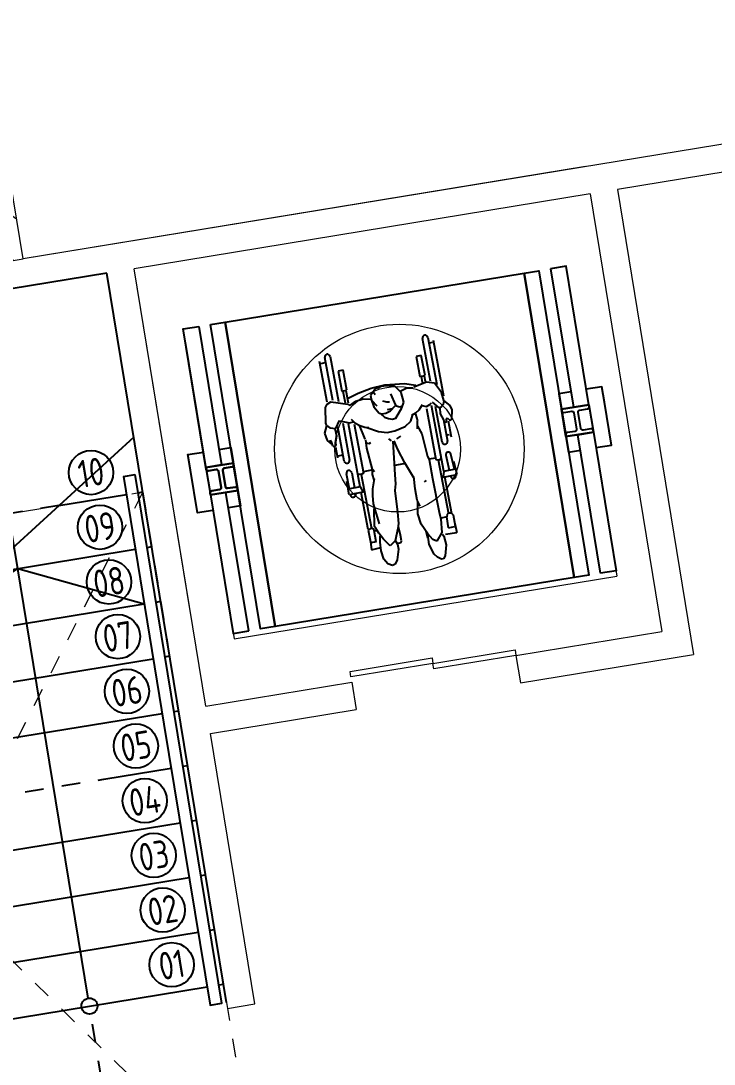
# Model space of a CAD drawing. Header units: metres. Extents: x 2 to 659295185, y -28 to 1124222152.
# Drawn here: x 655611.73 to 655615.48, y 1126481.13 to 1126486.78 of the extents above; entities that cross this region are included whole.
import ezdxf
from ezdxf.enums import TextEntityAlignment as Align

# ---------------------------------------------------------------- set-up
doc = ezdxf.new("R2010")
doc.units = ezdxf.units.M
doc.header["$MEASUREMENT"] = 0
for name, pattern in [('CCSM_C1_CUERPO CK$0$CONTINUA', [0]), ('CCSM_C1_CUERPO CK$0$DASHED', [0.75, 0.5, -0.25]), ('DASHDOT', [1, 0.5, -0.25, 0, -0.25])]:
    doc.linetypes.add(name, pattern=pattern)
doc.layers.get('0').update_dxf_attribs({"linetype": 'CONTINUOUS'})
for name, color, linetype in [('CCSM_C1_CUERPO CK$0$A-EQUIPOS', 9, 'CONTINUOUS'), ('CCSM_C1_CUERPO CK$0$A-ESCALERAS', 7, 'CONTINUOUS'), ('CCSM_C1_CUERPO CK$0$A-PARED', 2, 'CCSM_C1_CUERPO CK$0$CONTINUA'), ('CCSM_C1_CUERPO CK$0$A-SANITARIOS', 3, 'CONTINUOUS'), ('CCSM_C1_CUERPO CK$0$A_PAREDES SERVICIO', 2, 'CONTINUOUS'), ('CCSM_C1_CUERPO CK$0$A_VANO DE ESCALERA', 213, 'CCSM_C1_CUERPO CK$0$DASHED'), ('Numero de manzana', 6, 'CONTINUOUS')]:
    doc.layers.add(name, color=color, linetype=linetype)
doc.layers.add('LOCALES ASIGNADOS', color=41, linetype='DASHDOT', lineweight=0)
doc.styles.add('CCSM_C1_CUERPO CK$0$ROMANS', font='romans__.ttf')

# ---------------------------------------------------------------- blocks, each defined once
blk = doc.blocks.new('CCSM_C1_CUERPO CK$0$NUM ESCALON')
blk.add_circle((0, 0), 0.12)
at = {"style": 'CCSM_C1_CUERPO CK$0$ROMANS', "width": 0.75}
blk.add_attdef('00', text='', height=0.15, dxfattribs=at).set_placement((0, 0), align=Align.MIDDLE_CENTER)
blk = doc.blocks.new('CCSM_C1_CUERPO CK$0$escalera ck 2')
at = {"color": 8, "linetype": 'CCSM_C1_CUERPO CK$0$DASHED', "ltscale": 0.04}
for p, q in [((-0.0267, 4.7381), (-1.4428, 4.506)), ((-0.0267, 4.7381), (0.6131, 0.8342)), ((-1.4428, 4.506), (-1.3527, 3.9563)), ((0.6624, 4.243), (-0.5218, 4.0489)), ((0.7512, 4.2576), (0.7266, 4.2535)), ((-0.7339, 4.0141), (-0.738, 4.0388)), ((-0.7093, 4.0182), (-0.7339, 4.0141)), ((-0.7133, 4.0429), (-0.59, 4.0631)), ((-0.7093, 4.0182), (-0.5859, 4.0384)), ((0.7998, 3.9615), (0.7751, 3.9575)), ((0.7109, 3.947), (-0.4733, 3.7529)), ((-0.5374, 3.7424), (-0.5621, 3.7383)), ((0.7595, 3.6509), (-0.4247, 3.4568)), ((0.8483, 3.6655), (0.8236, 3.6614)), ((-0.4889, 3.4463), (-0.5135, 3.4423)), ((0.808, 3.3549), (-0.3762, 3.1608)), ((0.8968, 3.3694), (0.8721, 3.3654)), ((-0.5637, 3.13), (-0.5884, 3.126)), ((-0.4404, 3.1503), (-0.465, 3.1462)), ((0.8565, 3.0588), (-0.3277, 2.8647)), ((0.9453, 3.0734), (0.9207, 3.0693)), ((-0.5152, 2.834), (-0.5399, 2.8299)), ((-0.3918, 2.8542), (-0.4165, 2.8502)), ((-0.604, 2.8194), (-1.4231, 2.6852)), ((0.9939, 2.7773), (0.9692, 2.7733)), ((0.905, 2.7628), (-0.2792, 2.5687)), ((-0.3433, 2.5582), (-0.368, 2.5541)), ((-0.4667, 2.5379), (-0.4913, 2.5339)), ((0.9536, 2.4667), (-0.2306, 2.2726)), ((1.0424, 2.4813), (1.0177, 2.4772)), ((-1.8038, 2.3188), (-1.8285, 2.3147)), ((-0.2948, 2.2621), (-0.3194, 2.2581)), ((-0.2948, 2.2621), (-0.3194, 2.2581)), ((-0.4181, 2.2419), (-0.4428, 2.2378)), ((1.0021, 2.1707), (-0.1821, 1.9766)), ((1.0909, 2.1852), (1.0662, 2.1812)), ((-1.7553, 2.0227), (-1.78, 2.0187)), ((-0.3696, 1.9458), (-0.3943, 1.9418)), ((-0.2463, 1.9661), (-0.2709, 1.962)), ((1.0506, 1.8746), (-0.1336, 1.6805)), ((1.1394, 1.8892), (1.1148, 1.8851)), ((-1.7068, 1.7267), (-1.7314, 1.7226)), ((-0.3211, 1.6498), (-0.3458, 1.6457)), ((-0.3211, 1.6498), (-0.3458, 1.6457)), ((-0.1977, 1.67), (-0.2224, 1.666)), ((1.083, 1.6773), (-0.1012, 1.4832)), ((-0.775, 1.5754), (-0.4099, 1.6352)), ((1.188, 1.5931), (1.1633, 1.5891)), ((1.0991, 1.5786), (-0.0851, 1.3845)), ((1.1153, 1.4799), (1.1795, 1.4904)), ((-1.6582, 1.4306), (-1.6829, 1.4266)), ((-0.9381, 1.4264), (-0.803, 0.6021)), ((-0.1492, 1.374), (-0.1739, 1.3699)), ((-1.1804, 1.2049), (-0.3614, 1.3392)), ((0.6131, 0.8342), (-0.803, 0.6021))]:
    blk.add_line(p, q, dxfattribs=at)
at = {"color": 1}
for p, q in [((-0.6106, 4.0344), (-0.7093, 4.0182)), ((-0.19, 1.4686), (-0.2887, 1.4524))]:
    blk.add_line(p, q, dxfattribs=at)
at = {"color": 8}
for p, q in [((-0.6271, 4.0114), (-0.6766, 3.9425)), ((-0.6863, 4.0017), (-0.6174, 3.9522)), ((-0.2658, 1.4359), (-0.1968, 1.3864)), ((-0.2065, 1.4456), (-0.2561, 1.3767))]:
    blk.add_line(p, q, dxfattribs=at)
for p, q in [((-0.6766, 3.9425), (-0.6863, 4.0017)), ((-0.2561, 1.3767), (-0.2658, 1.4359))]:
    blk.add_line(p, q)
at = {"color": 8, "linetype": 'CCSM_C1_CUERPO CK$0$DASHED', "ltscale": 0.04}
for points in [[(1.1795, 1.4904), (0.7104, 4.3522), (0.6462, 4.3417), (1.1153, 1.4799)], [(-0.7485, 4.103), (-0.5363, 4.1377), (-0.0705, 1.2957), (-0.3468, 1.2504), (-0.4975, 2.1694)], [(-0.738, 4.0388), (-0.59, 4.0631), (-0.1452, 1.3493), (-0.2932, 1.325), (-0.4402, 2.2218)], [(-0.7339, 4.0141), (-0.7093, 4.0182)], [(-0.4181, 2.2419), (-0.2726, 1.3537), (-0.1739, 1.3699), (-0.6106, 4.0344)]]:
    blk.add_lwpolyline(points, dxfattribs=at)
at = {"color": 1}
for points in [[(-0.6106, 4.0344), (-0.5944, 3.9357), (-0.6931, 3.9195), (-0.7093, 4.0182)], [(-0.6271, 4.0114), (-0.6174, 3.9522), (-0.6766, 3.9425), (-0.6863, 4.0017)], [(-0.19, 1.4686), (-0.1739, 1.3699), (-0.2726, 1.3537), (-0.2887, 1.4524)], [(-0.2065, 1.4456), (-0.1968, 1.3864), (-0.2561, 1.3767), (-0.2658, 1.4359)]]:
    blk.add_lwpolyline(points, close=True, dxfattribs=at)
at = {"layer": 'CCSM_C1_CUERPO CK$0$A-ESCALERAS'}
for p, q in [((-0.7981, 4.0036), (-1.9823, 3.8095)), ((-1.3388, 3.8714), (-0.9381, 1.4264)), ((-2.0464, 3.799), (-2.0711, 3.795)), ((-0.7496, 3.7076), (-1.9338, 3.5135)), ((-0.6608, 3.7221), (-0.6854, 3.7181)), ((-1.9979, 3.503), (-2.0226, 3.4989)), ((-0.701, 3.4115), (-1.8852, 3.2174)), ((-0.6122, 3.4261), (-0.6369, 3.422)), ((-1.9494, 3.2069), (-1.9741, 3.2029)), ((-0.6525, 3.1155), (-1.0176, 3.0556)), ((-1.0176, 3.0556), (-1.8367, 2.9214)), ((-1.9009, 2.9109), (-1.9255, 2.9068)), ((-1.4231, 2.6852), (-1.7882, 2.6253)), ((-1.8523, 2.6148), (-1.877, 2.6108)), ((-0.5555, 2.5234), (-1.7397, 2.3293)), ((-0.5069, 2.2273), (-1.6911, 2.0332)), ((-0.4584, 1.9313), (-1.6426, 1.7372)), ((-1.5859, 0.8345), (-0.3696, 1.9458)), ((-0.775, 1.5754), (-1.5941, 1.4411)), ((-1.1804, 1.2049), (-1.5456, 1.1451)), ((-1.6097, 1.1346), (-1.6344, 1.1305)), ((-1.5294, 1.0464), (-1.5935, 1.0359))]:
    blk.add_line(p, q, dxfattribs=at)
for points in [[(-0.4402, 2.2218), (-0.7825, 4.3102), (-0.8466, 4.2997), (-0.4975, 2.1694)], [(-0.7093, 4.0182), (-0.3696, 1.9458)], [(-1.7492, 2.3872), (-1.9985, 3.9082), (-2.0626, 3.8977), (-1.8064, 2.3349)], [(-1.5294, 1.0464), (-1.7492, 2.3872)], [(-1.8064, 2.3349), (-1.5935, 1.0359)], [(-0.3696, 1.9458), (-0.9576, 1.5455), (-1.6426, 1.7372)]]:
    blk.add_lwpolyline(points, dxfattribs=at)
blk.add_circle((-1.3458, 3.9139), 0.043, dxfattribs=at)
at = {"layer": 'CCSM_C1_CUERPO CK$0$A-PARED'}
for p, q in [((-2.0669, 5.0117), (0.5571, 5.4418)), ((0.5571, 5.4418), (0.5733, 5.3431)), ((0.5571, 5.4418), (1.3821, 0.4089))]:
    blk.add_line(p, q, dxfattribs=at)
for points in [[(-2.0873, 3.8937), (-1.4403, -0.0537)], [(-1.4403, -0.0537), (1.3821, 0.4089)]]:
    blk.add_lwpolyline(points, dxfattribs=at)
at = {"layer": 'CCSM_C1_CUERPO CK$0$A-ESCALERAS', "rotation": 189.3084512403557}
for p, values in [((0.4709, 4.3648), {'00': '20'}), ((0.5194, 4.0688), {'00': '19'}), ((0.5679, 3.7727), {'00': '18'}), ((-1.7911, 3.6901), {'00': '01'}), ((0.6164, 3.4767), {'00': '17'}), ((-1.7426, 3.394), {'00': '02'}), ((0.665, 3.1806), {'00': '16'}), ((-1.6941, 3.098), {'00': '03'}), ((0.7135, 2.8846), {'00': '15'}), ((-1.6455, 2.8019), {'00': '04'}), ((0.762, 2.5885), {'00': '14'}), ((-1.597, 2.5059), {'00': '05'}), ((0.8105, 2.2925), {'00': '13'}), ((-1.5485, 2.2098), {'00': '06'}), ((0.8591, 1.9964), {'00': '12'}), ((-1.5, 1.9138), {'00': '07'}), ((0.9076, 1.7004), {'00': '11'}), ((-1.4514, 1.6177), {'00': '08'}), ((-1.4029, 1.3217), {'00': '09'}), ((-1.3544, 1.0256), {'00': '10'})]:
    blk.add_blockref('CCSM_C1_CUERPO CK$0$NUM ESCALON', p, dxfattribs=at).add_auto_attribs(values)
blk = doc.blocks.new('CCSM_C1_CUERPO CK$0$A$C7EB734CE')
for p, q in [((0.3583, 0.0171), (0.1043, 0.0171)), ((0.1115, 0.0092), (0.1115, -0.0041)), ((0.3393, 0.0092), (0.2925, -0.0133)), ((0.3762, 0.0132), (0.3393, 0.0092)), ((0.4044, 0.0365), (0.3762, 0.0132)), ((0.3762, 0.0132), (0.3936, 0.0075)), ((0.3936, 0.0075), (0.4038, -0.0045)), ((0.4253, 0.0418), (0.4044, 0.0365)), ((0.4662, 0.0326), (0.4253, 0.0418)), ((0.4552, 0.0129), (0.4705, 0.0236)), ((0.4607, 0.008), (0.4552, 0.0129)), ((0.4714, 0.0082), (0.4607, 0.008)), ((0.4705, 0.0236), (0.4662, 0.0326)), ((0.4746, -0.0046), (0.4714, 0.0082)), ((0.5447, 0.0171), (0.4722, 0.0171)), ((0.5319, -0.0055), (0.5319, 0.0101)), ((0.6881, 0.003), (0.6187, -0.0002)), ((0.7132, 0.0102), (0.6531, 0.0069)), ((0.6881, -0.0455), (0.6881, 0.0088)), ((0.7132, -0.0608), (0.7132, 0.0101)), ((0.7165, 0.0043), (0.7132, 0.0042)), ((0.0858, -0.0048), (0.2999, -0.0048)), ((0.2807, -0.0293), (0.0858, -0.0293)), ((0.2925, -0.0133), (0.2818, -0.0476)), ((0.3741, -0.0403), (0.4057, -0.0145)), ((0.3826, -0.0524), (0.3774, -0.0434)), ((0.6881, -0.0455), (0.3884, -0.0455)), ((0.5585, -0.0293), (0.3968, -0.0293)), ((0.4038, -0.0045), (0.4057, -0.0145)), ((0.4052, -0.0103), (0.4323, -0.0143)), ((0.4323, -0.0143), (0.4609, -0.0045)), ((0.46, -0.0048), (0.5585, -0.0048)), ((0.6198, -0.024), (0.6879, -0.0208)), ((0.6334, -0.0529), (0.6295, -0.0455)), ((0.6882, -0.0457), (0.7127, -0.0539)), ((0.7132, -0.0197), (0.7176, -0.0195)), ((0.8822, -0.0454), (0.7132, -0.0454)), ((0.88, -0.0462), (0.877, -0.0602)), ((0.8892, -0.04), (0.88, -0.0462)), ((0.9402, -0.0407), (0.8892, -0.04)), ((0.9703, -0.0384), (0.9299, -0.039)), ((0.9409, -0.0714), (0.9407, -0.044)), ((0.9704, -0.0393), (0.9683, -0.091)), ((0.2514, -0.0486), (0.1598, -0.0486)), ((0.1598, -0.0486), (0.1598, -0.0721)), ((0.1598, -0.0721), (0.2514, -0.0721)), ((0.2514, -0.0721), (0.2514, -0.0486)), ((0.2514, -0.0673), (0.2795, -0.0673)), ((0.252, -0.0536), (0.276, -0.0536)), ((0.2818, -0.0476), (0.2935, -0.1081)), ((0.3973, -0.1026), (0.3763, -0.0845)), ((0.3805, -0.0886), (0.3892, -0.0687)), ((0.3892, -0.0687), (0.3826, -0.0524)), ((0.398, -0.0707), (0.6295, -0.0707)), ((0.6214, -0.0996), (0.6218, -0.0706)), ((0.6295, -0.0707), (0.6334, -0.0634)), ((0.6334, -0.0634), (0.6334, -0.0529)), ((0.6338, -0.0605), (0.8803, -0.0605)), ((0.8772, -0.061), (0.8795, -0.067)), ((0.8795, -0.067), (0.8917, -0.0698)), ((0.9409, -0.0714), (0.8917, -0.0698)), ((0.8918, -0.0709), (0.8924, -0.0956)), ((0.2688, -0.1465), (0.2862, -0.0968)), ((0.2969, -0.111), (0.2912, -0.1399)), ((0.2912, -0.1399), (0.3002, -0.1717)), ((0.4079, -0.1199), (0.3973, -0.1026)), ((0.4154, -0.1403), (0.4079, -0.1199)), ((0.413, -0.1228), (0.4438, -0.12)), ((0.4403, -0.1489), (0.4174, -0.1371)), ((0.4458, -0.1212), (0.4789, -0.1275)), ((0.4682, -0.1239), (0.5052, -0.1116)), ((0.5052, -0.1116), (0.6099, -0.1052)), ((0.6099, -0.1052), (0.6242, -0.1007)), ((0.6242, -0.1007), (0.7108, -0.1017)), ((0.7108, -0.1017), (0.8649, -0.1003)), ((0.7144, -0.1316), (0.7187, -0.1418)), ((0.8649, -0.1003), (0.8966, -0.0988)), ((0.8966, -0.0988), (0.957, -0.1055)), ((0.957, -0.1055), (0.9898, -0.1337)), ((0.9636, -0.1043), (0.9738, -0.1)), ((0.9738, -0.1), (1.0148, -0.0961)), ((0.9898, -0.1337), (0.9791, -0.1504)), ((1.0148, -0.0961), (1.0624, -0.1094)), ((1.0733, -0.1296), (1.062, -0.1444)), ((1.0624, -0.1094), (1.0729, -0.1204)), ((1.0729, -0.1204), (1.0733, -0.1296)), ((0.2593, -0.2342), (0.2688, -0.1465)), ((0.3062, -0.1674), (0.2747, -0.1896)), ((0.3502, -0.1644), (0.3062, -0.1674)), ((0.3745, -0.1785), (0.3502, -0.1644)), ((0.3674, -0.1879), (0.3663, -0.1768)), ((0.4148, -0.2136), (0.3745, -0.1785)), ((0.4594, -0.1784), (0.4403, -0.1489)), ((0.47, -0.2284), (0.4594, -0.1784)), ((0.6927, -0.1831), (0.6184, -0.2107)), ((0.7424, -0.1873), (0.6864, -0.1817)), ((0.8229, -0.1782), (0.7929, -0.1872)), ((0.8543, -0.1957), (0.8019, -0.186)), ((0.9507, -0.1683), (0.9018, -0.1891)), ((0.9691, -0.1719), (0.9385, -0.1734)), ((0.9791, -0.1504), (0.9507, -0.1683)), ((0.9989, -0.1713), (0.9532, -0.1691)), ((1.0459, -0.1571), (0.9989, -0.1713)), ((1.062, -0.1444), (1.0459, -0.1571)), ((0.2644, -0.2268), (0.2638, -0.2506)), ((0.2747, -0.1896), (0.2644, -0.2268)), ((0.3577, -0.2028), (0.3041, -0.215)), ((0.3346, -0.2396), (0.3379, -0.228)), ((0.3584, -0.2033), (0.3674, -0.1879)), ((0.3784, -0.2304), (0.3584, -0.2033)), ((0.3696, -0.2421), (0.3697, -0.2195)), ((0.3851, -0.2529), (0.3784, -0.2304)), ((0.4107, -0.2461), (0.4166, -0.2307)), ((0.4166, -0.2307), (0.4148, -0.2136)), ((0.4707, -0.2624), (0.47, -0.2284)), ((0.4982, -0.2072), (0.5069, -0.2275)), ((0.5542, -0.2297), (0.5133, -0.2388)), ((0.6184, -0.2107), (0.5542, -0.2297)), ((0.6215, -0.2558), (0.6217, -0.2138)), ((0.7929, -0.1872), (0.7424, -0.1873)), ((0.9018, -0.1891), (0.8543, -0.1957)), ((0.2627, -0.2967), (0.2593, -0.2342)), ((0.2638, -0.2506), (0.2674, -0.2623)), ((0.2674, -0.2623), (0.2676, -0.2781)), ((0.2676, -0.2781), (0.2823, -0.2922)), ((0.3269, -0.2574), (0.3346, -0.2396)), ((0.3787, -0.2818), (0.3834, -0.2714)), ((0.3821, -0.2764), (0.4008, -0.2619)), ((0.3834, -0.2714), (0.3851, -0.2529)), ((0.4008, -0.2619), (0.4107, -0.2461)), ((0.4592, -0.2997), (0.4707, -0.2624)), ((0.5115, -0.2503), (0.5001, -0.2615)), ((0.5129, -0.2452), (0.6631, -0.2643)), ((0.6631, -0.2643), (0.7043, -0.2683)), ((0.7043, -0.2683), (0.7323, -0.2767)), ((0.7323, -0.2767), (0.7339, -0.2796)), ((0.7323, -0.2767), (0.8308, -0.2831)), ((0.2735, -0.3581), (0.2627, -0.2967)), ((0.2811, -0.289), (0.2933, -0.2837)), ((0.2823, -0.2922), (0.2938, -0.3063)), ((0.2938, -0.3063), (0.3155, -0.3049)), ((0.3027, -0.3401), (0.3103, -0.3091)), ((0.3155, -0.3049), (0.3462, -0.301)), ((0.3465, -0.2846), (0.3192, -0.3034)), ((0.3462, -0.301), (0.3787, -0.2818)), ((0.4315, -0.3484), (0.4592, -0.2997)), ((0.8308, -0.2831), (0.8814, -0.2882)), ((0.8814, -0.2882), (0.9022, -0.2959)), ((0.9337, -0.2891), (0.8948, -0.292)), ((0.9022, -0.2959), (0.9543, -0.3181)), ((0.9603, -0.2894), (0.9337, -0.2891)), ((0.9543, -0.3181), (0.9719, -0.3437)), ((0.955, -0.3162), (0.9703, -0.3097)), ((0.9667, -0.2924), (0.9603, -0.2894)), ((0.9678, -0.3107), (0.9667, -0.2924)), ((0.9703, -0.3097), (0.9938, -0.3103)), ((0.9938, -0.3103), (1.0392, -0.3249)), ((1.0392, -0.3249), (1.0572, -0.3377)), ((0.2886, -0.4098), (0.2735, -0.3581)), ((0.3065, -0.3743), (0.3027, -0.3401)), ((0.4166, -0.3775), (0.4285, -0.3567)), ((0.4576, -0.3704), (0.4199, -0.3786)), ((0.4285, -0.3567), (0.4334, -0.3402)), ((0.4812, -0.3649), (0.4576, -0.3704)), ((0.5223, -0.3661), (0.4853, -0.3628)), ((0.4985, -0.3634), (0.5034, -0.3513)), ((0.5034, -0.3513), (0.5013, -0.3439)), ((0.6217, -0.3586), (0.5223, -0.3661)), ((0.633, -0.3513), (0.6217, -0.3586)), ((0.6435, -0.3622), (0.6217, -0.3577)), ((0.6232, -0.3992), (0.6226, -0.3615)), ((0.6681, -0.3587), (0.6435, -0.3622)), ((0.7066, -0.3722), (0.6639, -0.3567)), ((0.7355, -0.3777), (0.7066, -0.3722)), ((0.8669, -0.3728), (0.7735, -0.3831)), ((0.9366, -0.3671), (0.907, -0.383)), ((0.9719, -0.3437), (0.9366, -0.3671)), ((1.0497, -0.3687), (1.0253, -0.3824)), ((1.0604, -0.3499), (1.0497, -0.3687)), ((1.0572, -0.3377), (1.0604, -0.3499)), ((0.1598, -0.4048), (0.1598, -0.4283)), ((0.2514, -0.4048), (0.1598, -0.4048)), ((0.2514, -0.4283), (0.2514, -0.4048)), ((0.252, -0.4098), (0.3083, -0.4098)), ((0.2888, -0.486), (0.3138, -0.4127)), ((0.3206, -0.4055), (0.3065, -0.3743)), ((0.3138, -0.4127), (0.3206, -0.4055)), ((0.3824, -0.4103), (0.4018, -0.3975)), ((0.3962, -0.4211), (0.3961, -0.4023)), ((0.4018, -0.3975), (0.4166, -0.3775)), ((0.4064, -0.4013), (0.6295, -0.4013)), ((0.6295, -0.4013), (0.6334, -0.4087)), ((0.6334, -0.4191), (0.6295, -0.4265)), ((0.6334, -0.4087), (0.6334, -0.4191)), ((0.6338, -0.4115), (0.8803, -0.4115)), ((0.6882, -0.4263), (0.7127, -0.4181)), ((0.7132, -0.4113), (0.7132, -0.4822)), ((0.7735, -0.3831), (0.7355, -0.3777)), ((0.8736, -0.3973), (0.794, -0.3826)), ((0.8805, -0.393), (0.8736, -0.3973)), ((0.8808, -0.4062), (0.879, -0.4165)), ((0.879, -0.4165), (0.8847, -0.4281)), ((0.907, -0.383), (0.8805, -0.393)), ((0.8922, -0.401), (0.8808, -0.4062)), ((0.9426, -0.4018), (0.8922, -0.401)), ((0.894, -0.3895), (0.8951, -0.3997)), ((0.9482, -0.3842), (0.9193, -0.3798)), ((0.9426, -0.4018), (0.9431, -0.427)), ((0.9864, -0.3874), (0.9482, -0.3842)), ((0.975, -0.4288), (0.9724, -0.3862)), ((1.0253, -0.3824), (0.9864, -0.3874)), ((0.0884, -0.451), (0.2939, -0.451)), ((0.1598, -0.4283), (0.2514, -0.4283)), ((0.2514, -0.4235), (0.3047, -0.4235)), ((0.411, -0.4853), (0.3787, -0.4635)), ((0.3801, -0.4625), (0.3962, -0.4211)), ((0.3932, -0.451), (0.561, -0.451)), ((0.6881, -0.4265), (0.4004, -0.4265)), ((0.6183, -0.4524), (0.6865, -0.4524)), ((0.6881, -0.4265), (0.6881, -0.482)), ((0.8822, -0.4267), (0.7132, -0.4267)), ((0.714, -0.4524), (0.7162, -0.4524)), ((0.8847, -0.4281), (0.9378, -0.4263)), ((0.9364, -0.4269), (0.975, -0.4288)), ((0.2843, -0.4755), (0.0884, -0.4755)), ((0.2867, -0.5013), (0.1019, -0.5013)), ((0.1112, -0.4969), (0.1112, -0.4767)), ((0.2963, -0.5034), (0.2888, -0.486)), ((0.31, -0.5134), (0.2963, -0.5034)), ((0.379, -0.525), (0.31, -0.5134)), ((0.3918, -0.5216), (0.4017, -0.512)), ((0.4017, -0.512), (0.411, -0.4853)), ((0.561, -0.4755), (0.4052, -0.4755)), ((0.4102, -0.4897), (0.4432, -0.4892)), ((0.4432, -0.4892), (0.4696, -0.4988)), ((0.484, -0.5133), (0.4604, -0.5156)), ((0.4696, -0.4988), (0.4853, -0.5001)), ((0.484, -0.5133), (0.4887, -0.5099)), ((0.4853, -0.5001), (0.4887, -0.5099)), ((0.5423, -0.5013), (0.4937, -0.5013)), ((0.5326, -0.4969), (0.5326, -0.4767)), ((0.6881, -0.4762), (0.6183, -0.4762)), ((0.7132, -0.4822), (0.653, -0.4817)), ((0.7162, -0.4762), (0.7129, -0.4762)), ((0.3913, -0.5227), (0.379, -0.525)), ((0.4215, -0.5376), (0.3913, -0.5227)), ((0.4564, -0.5327), (0.4215, -0.5376)), ((0.4738, -0.5169), (0.4564, -0.5327)), ((0.4604, -0.5156), (0.4601, -0.5245))]:
    blk.add_line(p, q)
for centre, radius, start, end in [((0.717, -0.0076), 0.0119, 272.6629, 92.6629), ((0.0858, -0.0171), 0.0122, 90, 270), ((0.5585, -0.0171), 0.0122, 270, 90), ((0.6193, -0.0121), 0.0119, 92.6629, 272.6629), ((0.0884, -0.4633), 0.0122, 90, 270), ((0.561, -0.4633), 0.0122, 270, 90), ((0.6183, -0.4643), 0.0119, 90, 270), ((0.7162, -0.4643), 0.0119, 270, 90)]:
    blk.add_arc(centre, radius, start, end)
blk = doc.blocks.new('CCSM_C1_CUERPO CK$0$montacarga')
at = {"color": 8}
for points in [[(0.995, 2.1), (0.995, 2.185), (0.76, 2.185), (0.675, 2.185), (0.675, 2.1)], [(0.675, 2.015), (0.675, 1.95), (0.91, 1.95), (0.995, 1.95), (0.995, 2.015)], [(0.675, 0.085), (0.675, 0.15), (0.91, 0.15), (0.995, 0.15), (0.995, 0.085)], [(0.995, 0), (0.995, -0.085), (0.76, -0.085), (0.675, -0.085), (0.675, 0)]]:
    blk.add_lwpolyline(points, dxfattribs=at)
for points in [[(0, 2.015), (0.76, 2.015), (0.76, 2.1), (0, 2.1)], [(0.76, 1.95), (0.76, 2.1), (0.91, 2.1), (0.91, 1.95)], [(1.67, 2.015), (0.91, 2.015), (0.91, 2.1), (1.67, 2.1)], [(0, 1.87), (0, 1.95), (1.67, 1.95), (1.67, 1.87)], [(0, 1.87), (1.67, 1.87), (1.67, 0.23), (0, 0.23)], [(0, 0.15), (0, 0.23), (1.67, 0.23), (1.67, 0.15)], [(0.76, 0.15), (0.76, 0), (0.91, 0), (0.91, 0.15)], [(0, 0.085), (0.76, 0.085), (0.76, 0), (0, 0)], [(1.67, 0.085), (0.91, 0.085), (0.91, 0), (1.67, 0)]]:
    blk.add_lwpolyline(points, close=True)
for points in [[(0.76, 2.1), (0.76, 1.95), (0.77, 1.95, 0.414214), (0.78, 1.96), (0.78, 2.003, -0.414214), (0.79, 2.013), (0.88, 2.013, -0.414214), (0.89, 2.003), (0.89, 1.96, 0.414214), (0.9, 1.95), (0.91, 1.95), (0.91, 2.1), (0.9, 2.1, 0.414214), (0.89, 2.09), (0.89, 2.047, -0.414214), (0.88, 2.037), (0.79, 2.037, -0.414214), (0.78, 2.047), (0.78, 2.09, 0.414214), (0.77, 2.1), (0.76, 2.1)], [(0.76, 0.15), (0.76, 0), (0.77, 0, 0.414214), (0.78, 0.01), (0.78, 0.053, -0.414214), (0.79, 0.063), (0.88, 0.063, -0.414214), (0.89, 0.053), (0.89, 0.01, 0.414214), (0.9, 0), (0.91, 0), (0.91, 0.15), (0.9, 0.15, 0.414214), (0.89, 0.14), (0.89, 0.097, -0.414214), (0.88, 0.087), (0.79, 0.087, -0.414214), (0.78, 0.097), (0.78, 0.14, 0.414214), (0.77, 0.15), (0.76, 0.15)], [(0.76, 0), (0.76, 0.15), (0.77, 0.15, -0.414214), (0.78, 0.14), (0.78, 0.097, 0.414214), (0.79, 0.087), (0.88, 0.087, 0.414214), (0.89, 0.097), (0.89, 0.14, -0.414214), (0.9, 0.15), (0.91, 0.15), (0.91, 0), (0.9, 0, -0.414214), (0.89, 0.01), (0.89, 0.053, 0.414214), (0.88, 0.063), (0.79, 0.063, 0.414214), (0.78, 0.053), (0.78, 0.01, -0.414214), (0.77, 0), (0.76, 0)]]:
    blk.add_lwpolyline(points, format="xyb", close=True)

msp = doc.modelspace()

# ---------------------------------------------------------------- hatches: boundary and pattern name
at = {"layer": 'CCSM_C1_CUERPO CK$0$A_PAREDES SERVICIO', "lineweight": 5}
h = msp.add_hatch(dxfattribs=at)
h.set_pattern_fill('ANSI31', color=8, scale=0.06, angle=0.0001, style=0)
h.set_pattern_definition([(324.3086, (655604.72828, 1126476.17343), (0.1111414, 0.1547186), [])])
h.paths.add_polyline_path([(655605.6627, 1126483.5075), (655605.5147, 1126483.4832), (655606.3131, 1126478.6119), (655613.1238, 1126479.7282), (655613.1522, 1126479.5548), (655613.3002, 1126479.579), (655613.2314, 1126479.9992), (655613.0833, 1126479.9749), (655613.0995, 1126479.8763), (655606.4369, 1126478.7842), (655605.7138, 1126483.1957), (655607.235, 1126483.445), (655607.2108, 1126483.593), (655605.6895, 1126483.3437)])
h.paths.add_polyline_path([(655604.3868, 1126489.8483), (655605.2506, 1126484.5786), (655602.0927, 1126484.061), (655602.117, 1126483.913), (655603.0544, 1126484.0666), (655603.0664, 1126483.9939), (655603.2144, 1126484.0182), (655603.2025, 1126484.0909), (655605.3572, 1126484.4441), (655605.3691, 1126484.3714), (655605.5171, 1126484.3957), (655605.5052, 1126484.4683), (655607.0264, 1126484.7177), (655607.0022, 1126484.8657), (655605.3986, 1126484.6029), (655604.357, 1126490.957), (655607.9572, 1126491.5471), (655607.9346, 1126491.6965), (655598.7086, 1126490.1788), (655600.7539, 1126477.7007), (655604.7704, 1126478.359), (655604.4339, 1126480.4116), (655603.822, 1126480.3113), (655603.36, 1126483.1301), (655603.2119, 1126483.1058), (655603.2388, 1126482.942), (655602.2996, 1126482.788), (655602.3238, 1126482.64), (655603.263, 1126482.794), (655603.674, 1126480.287), (655602.7365, 1126480.1334), (655602.7607, 1126479.9854), (655604.3102, 1126480.2393), (655604.5981, 1126478.4828), (655600.8776, 1126477.873), (655599.9459, 1126483.5571), (655600.5874, 1126483.6622), (655600.5631, 1126483.8103), (655599.9217, 1126483.7051), (655598.88, 1126490.0603), (655604.2089, 1126490.9338), (655604.3706, 1126489.947), (655604.0746, 1126489.8984), (655604.0907, 1126489.7997)])
edge = h.paths.add_edge_path()
edge.add_line((655610.6864, 1126490.9821), (655610.3903, 1126490.9336))
edge.add_line((655610.3903, 1126490.9336), (655610.4065, 1126490.8349))
edge.add_line((655610.4065, 1126490.8349), (655610.7025, 1126490.8834))
edge.add_line((655610.7025, 1126490.8834), (655611.5663, 1126485.6138))
edge.add_line((655611.5663, 1126485.6138), (655608.3344, 1126485.0841))
edge.add_line((655608.3344, 1126485.0841), (655608.3587, 1126484.936))
edge.add_line((655608.3587, 1126484.936), (655609.1975, 1126485.0735))
edge.add_line((655609.1975, 1126485.0735), (655610.0483, 1126479.8828))
edge.add_line((655610.0483, 1126479.8828), (655610.1963, 1126479.9071))
edge.add_line((655610.1963, 1126479.9071), (655609.3455, 1126485.0978))
edge.add_line((655609.3455, 1126485.0978), (655611.7386, 1126485.49))
edge.add_line((655611.7386, 1126485.49), (655610.6728, 1126491.9922))
edge.add_line((655610.6728, 1126491.9922), (655610.7715, 1126492.0084))
edge.add_line((655610.7715, 1126492.0084), (655610.7472, 1126492.1564))
edge.add_line((655610.7472, 1126492.1564), (655608.4282, 1126491.7763))
edge.add_line((655608.4282, 1126491.7763), (655608.4524, 1126491.6283))
edge.add_line((655608.4524, 1126491.6283), (655610.5246, 1126491.9689))
edge.add_line((655610.5246, 1126491.9689), (655610.6866, 1126490.9806))
at = {"layer": 'LOCALES ASIGNADOS'}
h = msp.add_hatch(color=256, dxfattribs=at)
edge = h.paths.add_edge_path()
edge.add_arc((219491.1056, 1054914.3756), 441878.9229, 9.308049718, 9.309563548, ccw=False)
edge.add_line((655551.8097, 1126384.9626), (655564.5398, 1126387.0492))
edge.add_line((655564.5398, 1126387.0492), (655562.5867, 1126398.9652))
edge.add_line((655562.5867, 1126398.9652), (655552.3922, 1126397.2942))
edge.add_line((655552.3922, 1126397.2942), (655552.4569, 1126396.8995))
edge.add_line((655552.4569, 1126396.8995), (655549.9212, 1126396.4839))

# ---------------------------------------------------------------- linework, layer by layer
at = {"layer": 'CCSM_C1_CUERPO CK$0$A-PARED', "lineweight": 5}
for p, q in [((655614.7829, 1126485.989), (655611.7386, 1126485.49)), ((655614.7829, 1126485.989), (655611.7386, 1126485.49)), ((655614.8072, 1126485.841), (655615.1954, 1126483.4726)), ((655614.9552, 1126485.8653), (655615.3677, 1126483.3489)), ((655614.4059, 1126483.3432), (655615.1954, 1126483.4726)), ((655614.4059, 1126483.3432), (655614.4302, 1126483.1952)), ((655614.4302, 1126483.1952), (655615.3677, 1126483.3489)), ((655612.7283, 1126483.0682), (655613.5178, 1126483.1976)), ((655613.5178, 1126483.1976), (655613.5421, 1126483.0496)), ((655612.7526, 1126482.9202), (655613.5421, 1126483.0496))]:
    msp.add_line(p, q, dxfattribs=at)
for points in [[(655618.4408, 1126486.3302), (655618.3997, 1126486.5819), (655611.7386, 1126485.49)], [(655619.1186, 1126481.2682), (655618.411, 1126485.5856), (655618.411, 1126485.5856), (655618.2759, 1126486.4096), (655614.9552, 1126485.8653)], [(655614.8072, 1126485.841), (655612.3401, 1126485.4366)], [(655612.6436, 1126483.585), (655612.3401, 1126485.4366)], [(655612.7283, 1126483.0682), (655612.3401, 1126485.4366)], [(655612.9925, 1126481.4565), (655612.7526, 1126482.9202)], [(655612.8445, 1126481.4323), (655612.9925, 1126481.4565)], [(655612.8445, 1126481.4323), (655612.9925, 1126481.4565)]]:
    msp.add_lwpolyline(points, dxfattribs=at)
for points in [[(655614.4059, 1126483.3432), (655613.9619, 1126483.2704), (655613.957, 1126483.3), (655614.4011, 1126483.3728), (655614.4059, 1126483.3432)], [(655613.957, 1126483.3), (655613.5129, 1126483.2273), (655613.5081, 1126483.2569), (655613.9522, 1126483.3296)]]:
    msp.add_lwpolyline(points, close=True, dxfattribs=at)
at = {"layer": 'CCSM_C1_CUERPO CK$0$A-SANITARIOS', "color": 8, "lineweight": 5}
for p, q in [((655614.6896, 1126485.3772), (655614.9527, 1126483.7723)), ((655612.6173, 1126485.0375), (655612.8803, 1126483.4326)), ((655612.8803, 1126483.4326), (655614.9527, 1126483.7723))]:
    msp.add_line(p, q, dxfattribs=at)
for centre, radius in [((655613.775, 1126484.461), 0.675), ((655613.7655, 1126484.4592), 0.3397)]:
    msp.add_circle(centre, radius, dxfattribs=at)
at = {"layer": 'CCSM_C1_CUERPO CK$0$A_PAREDES SERVICIO', "lineweight": 5}
msp.add_lwpolyline([(655610.6864, 1126490.9821), (655610.3903, 1126490.9336), (655610.4065, 1126490.8349), (655610.7025, 1126490.8834), (655611.5663, 1126485.6138), (655608.3344, 1126485.0841), (655608.3587, 1126484.936), (655609.1975, 1126485.0735), (655610.0483, 1126479.8828), (655610.1963, 1126479.9071), (655609.3455, 1126485.0978), (655611.7386, 1126485.49), (655610.6728, 1126491.9922), (655610.7715, 1126492.0084), (655610.7472, 1126492.1564), (655608.4282, 1126491.7763), (655608.4524, 1126491.6283), (655610.5246, 1126491.9689), (655610.6866, 1126490.9806)], dxfattribs=at)
at = {"layer": 'CCSM_C1_CUERPO CK$0$A_VANO DE ESCALERA', "lineweight": 5, "ltscale": 0.1}
for p, q in [((655612.3862, 1126484.2282), (655610.1947, 1126479.9169)), ((655613.017, 1126480.3795), (655609.5639, 1126483.7656))]:
    msp.add_line(p, q, dxfattribs=at)
msp.add_lwpolyline([(655610.1947, 1126479.9169), (655609.5639, 1126483.7656), (655612.3862, 1126484.2282), (655613.017, 1126480.3795)], close=True, dxfattribs=at)
at = {"layer": 'Numero de manzana', "lineweight": -2}
msp.add_circle((655575.4972, 1126468.5723), 47.2457, dxfattribs=at)

# ---------------------------------------------------------------- block references
at = {"layer": 'CCSM_C1_CUERPO CK$0$A-EQUIPOS', "lineweight": 5, "rotation": 279.3085951751866}
msp.add_blockref('CCSM_C1_CUERPO CK$0$montacarga', (655612.6054, 1126485.1102), dxfattribs=at)
at = {"layer": 'CCSM_C1_CUERPO CK$0$A-ESCALERAS', "lineweight": 5, "rotation": 180.0001439409006}
msp.add_blockref('CCSM_C1_CUERPO CK$0$escalera ck 2', (655610.7518, 1126485.3587), dxfattribs=at)
at = {"layer": 'CCSM_C1_CUERPO CK$0$A-SANITARIOS', "linetype": 'CCSM_C1_CUERPO CK$0$CONTINUA', "lineweight": 5, "extrusion": (0, 0, -1), "xscale": -1.208205855672001, "yscale": 1.208205855451524, "zscale": -1.208205855672001, "rotation": 79.32378604441499}
msp.add_blockref('CCSM_C1_CUERPO CK$0$A$C7EB734CE', (-655613.9159, 1126485.1675), dxfattribs=at)

doc.saveas('drawing.dxf')
